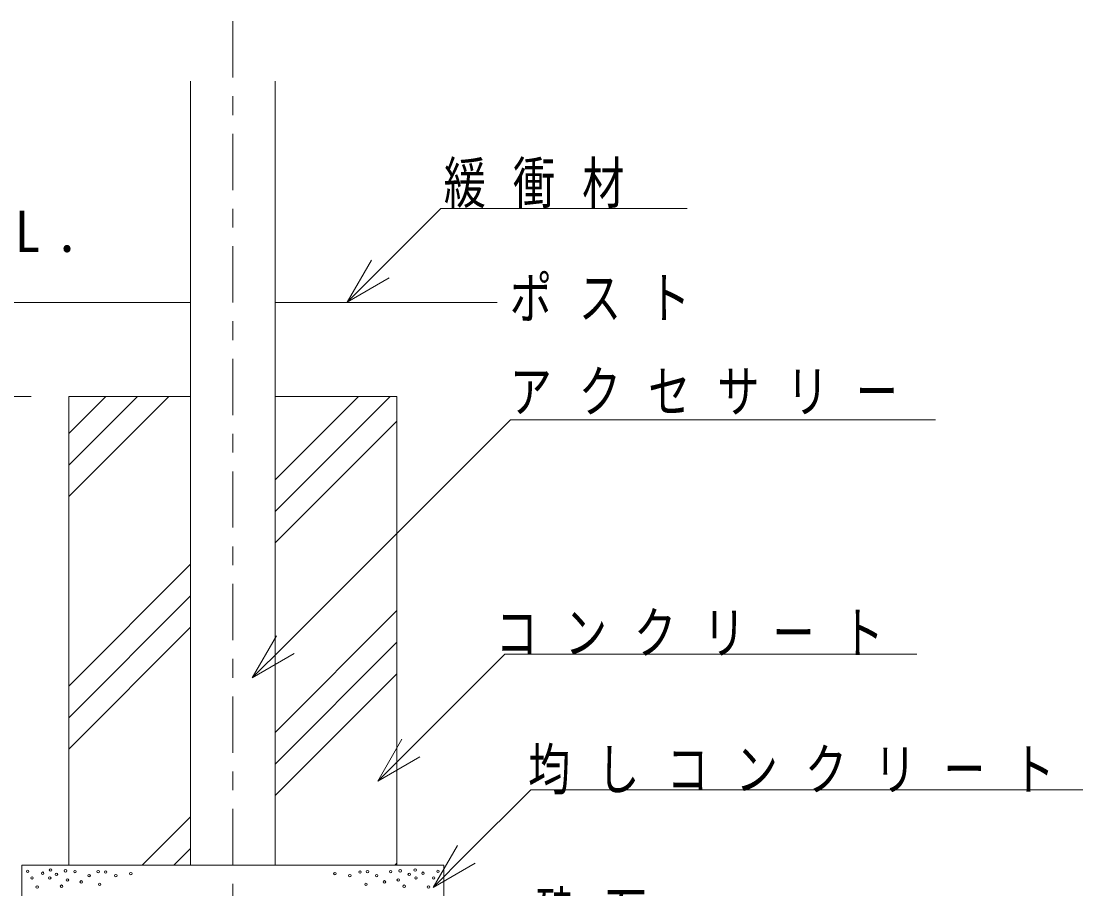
# Model space of a CAD drawing. Units: millimetres on the paper. Extents: x 0 to 420, y -594 to 297.
# Drawn here: x 327.8 to 384.3, y -409.8 to -363.6 of the extents above; entities that cross this region are included whole.
import ezdxf

# ---------------------------------------------------------------- set-up
doc = ezdxf.new("R2010")
doc.units = ezdxf.units.MM
doc.linetypes.add('USER2', pattern=[6, 3, -1, 1, -1])
for name, color, linetype, lineweight in [('0_2', 7, 'Continuous', 13), ('2D_DIMENSION', 7, 'Continuous', 13), ('3D_GLINE', 7, 'Continuous', 13), ('FOOTING_C', 7, 'USER2', 13), ('HAT', 7, 'Continuous', 13), ('TEXT', 7, 'Continuous', 13)]:
    doc.layers.add(name, color=color, linetype=linetype, lineweight=lineweight)
doc.styles.add('ＭＳ ゴシック', font='')
doc.styles.get('ＭＳ ゴシック').set_extended_font_data('MS Gothic')

msp = doc.modelspace()

# ---------------------------------------------------------------- linework, layer by layer
at = {"layer": '0_2'}
for p, q in [((336.786, -366.778), (336.786, -408.583)), ((341.286, -366.778), (341.286, -408.583)), ((330.286, -383.583), (336.786, -383.583)), ((330.286, -383.583), (330.286, -408.583)), ((341.286, -383.583), (347.786, -383.583)), ((342.211, -383.583), (347.786, -383.583)), ((347.786, -383.583), (347.786, -408.583)), ((327.786, -408.583), (350.286, -408.583)), ((327.786, -408.583), (327.786, -418.583)), ((350.286, -408.583), (350.286, -418.583))]:
    msp.add_line(p, q, dxfattribs=at)
at = {"layer": '2D_DIMENSION'}
msp.add_line((328.286, -383.583), (305.128, -383.583), dxfattribs=at)
at = {"layer": '3D_GLINE'}
for p, q in [((324.9, -378.583), (336.786, -378.583)), ((341.286, -378.583), (353.127, -378.583))]:
    msp.add_line(p, q, dxfattribs=at)
at = {"layer": 'FOOTING_C'}
msp.add_line((339.036, -363.583), (339.036, -421.083), dxfattribs=at)
at = {"layer": 'HAT'}
for p, q in [((330.286, -385.561), (332.264, -383.583)), ((330.286, -387.245), (333.948, -383.583)), ((330.286, -388.929), (335.632, -383.583)), ((341.286, -388.032), (345.735, -383.583)), ((341.286, -389.716), (347.419, -383.583)), ((341.286, -391.399), (347.786, -384.899)), ((330.286, -399.032), (336.786, -392.532)), ((330.286, -400.716), (336.786, -394.216)), ((341.286, -401.502), (347.786, -395.002)), ((330.286, -402.399), (336.786, -395.899)), ((341.286, -403.186), (347.786, -396.686)), ((341.286, -404.87), (347.786, -398.37)), ((334.205, -408.583), (336.786, -406.002)), ((335.889, -408.583), (336.786, -407.686)), ((347.676, -408.583), (347.786, -408.473))]:
    msp.add_line(p, q, dxfattribs=at)
for centre in [(328.102, -408.905), (328.899, -409.01), (329.319, -408.842), (329.633, -409.073), (330.116, -408.884), (330.619, -408.926), (331.374, -409.136), (331.856, -408.926), (332.255, -408.947), (332.8, -409.136), (333.597, -409.031), (344.476, -409.031), (345.273, -409.136), (345.818, -408.947), (346.216, -408.926), (346.699, -409.136), (347.454, -408.926), (347.957, -408.884), (348.439, -409.073), (348.754, -408.842), (349.173, -409.01), (349.97, -408.905), (328.333, -409.262), (328.606, -409.744), (329.277, -409.262), (329.906, -409.702), (330.22, -409.367), (330.954, -409.471), (331.94, -409.597), (346.132, -409.597), (347.118, -409.471), (347.852, -409.367), (348.167, -409.702), (348.796, -409.262), (349.467, -409.744), (349.739, -409.262)]:
    msp.add_circle(centre, 0.0663, dxfattribs=at)
at = {"layer": 'TEXT'}
for p, q in [((346.894, -376.798), (350.132, -373.562)), ((350.132, -373.562), (363.258, -373.562)), ((345.126, -378.565), (346.421, -376.324)), ((345.126, -378.565), (346.894, -376.798)), ((347.368, -377.272), (345.126, -378.565)), ((341.84, -396.828), (353.837, -384.835)), ((353.837, -384.835), (376.5, -384.835)), ((340.072, -398.595), (341.367, -396.354)), ((340.072, -398.595), (341.84, -396.828)), ((342.314, -397.301), (340.072, -398.595)), ((348.526, -402.339), (353.535, -397.33)), ((353.535, -397.33), (375.491, -397.33)), ((346.757, -404.106), (348.052, -401.865)), ((346.757, -404.106), (348.526, -402.339)), ((348.999, -402.812), (346.757, -404.106)), ((351.481, -408.001), (354.927, -404.556)), ((354.927, -404.556), (384.344, -404.556)), ((349.713, -409.768), (351.008, -407.527)), ((349.713, -409.768), (351.481, -408.001)), ((351.955, -408.474), (349.713, -409.768))]:
    msp.add_line(p, q, dxfattribs=at)

# ---------------------------------------------------------------- texts
at = {"layer": 'TEXT', "char_height": 2.199, "attachment_point": 7, "style": 'ＭＳ ゴシック'}
for s, insert in [('\\T1.64;\\W0.75;緩衝材', (350.279, -373.549)), ('\\T1.48;\\W0.95;G.L.', (323.176, -375.921)), ('\\T1.64;\\W0.75;ポスト', (353.793, -379.559)), ('\\T1.64;\\W0.75;アクセサリー', (353.793, -384.559)), ('\\T1.64;\\W0.75;コンクリート', (353.044, -397.416)), ('\\T1.64;\\W0.75;均しコンクリート', (354.773, -404.816)), ('\\T1.64;\\W0.75;砕石', (355.174, -412.44))]:
    msp.add_mtext(s, dxfattribs=dict(at, insert=insert))

doc.saveas('drawing.dxf')
